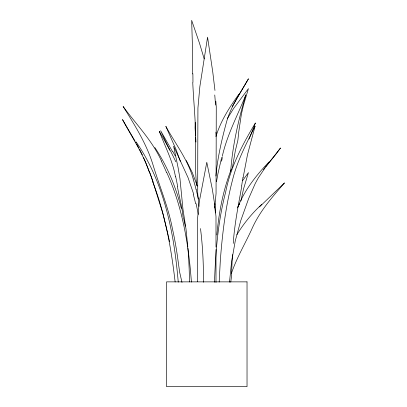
<?xml version="1.0" encoding="UTF-8"?>
<svg xmlns="http://www.w3.org/2000/svg" width="407" height="407" viewBox="0 0 407 407"><rect width="100%" height="100%" fill="white"/><g stroke="black" fill="none" stroke-linecap="round" stroke-linejoin="round"><path stroke-width="0.61" d="M203.475 282.3C203.571 264.352 202.732 246.383 200.498 228.561M192.76 82.601C193.574 101.709 195.731 120.808 195.609 139.983C195.96 155.204 194.683 170.457 196.81 185.592M219.164 282.097L220.273 261.503A276.307 124.501 -90 0 1 222.39 237.663C224.501 218.015 227.64 198.438 232.702 179.324C237.398 160.541 246.484 143.361 255.097 126.17L247.512 154.619L243.147 177.406M195.223 122.354L195.055 127.747L195.569 135.999M214.514 282.234C215.537 251.933 217.954 221.444 225.676 192.028C230.464 167.079 242.47 144.51 255.423 122.95L249.842 137.169M232.417 254.599L231.39 277.279L230.754 282.219M230.667 171.779C232.458 145.594 238.421 119.989 245.823 94.877C237.698 115.247 227.096 134.758 222.278 156.319M229.512 282.204L231.532 262.144L235.266 240.888L240.735 220.706L248.667 198.514L255.24 183.526L258.303 177.91L265.272 167.491L280.525 147.97L275.798 154.385L265.679 166.768M214.718 207.946L216.056 193.534L216.265 106.746L215.832 101.18M233.247 243.396C234.524 224.054 238.39 205.047 241.809 186.035M215.888 176.043C217.516 158.211 221.515 140.664 226.15 123.402C230.331 107.082 240.211 93.234 248.453 78.805L232.188 106.624M216.86 234.941C218.905 212.373 223.148 189.84 231.522 168.712M232.443 167.526L235.277 151.073L237.897 140.156L238.761 131.766L241.422 113.965L243.508 105.092L248.423 88.624L233.659 108.399L227.228 118.819M196.5 183.822L196.779 182.117M240.919 200.972L243.508 189.082L248.423 172.614L242.638 180.606M216.473 181.751L218.004 173.382L221.703 157.377M215.903 136.686C220.589 121.154 229.4 107.367 238.807 94.312M231.425 273.351C236.879 257.27 245.742 242.745 252.62 227.304C260.332 210.546 272.563 196.703 284.513 182.896L259.442 206.934M237.571 207.916C244.312 190.405 256.028 175.468 268.92 162.057M238.181 206.466L239.316 203.765L238.085 206.69M249.048 139.041L249.623 137.683M236.92 234.62C243.773 223.402 252.182 213.171 261.843 204.263M263.538 169.5L264.962 167.679M154.869 147.563C167.252 166.066 175.849 186.91 181.319 208.445M136.116 141.901C164.479 182.957 174.13 233.318 178.246 282.168M134.951 140.908L122.487 119.541C131.603 136.706 142.745 152.895 149.038 171.444M135.572 141.987L136.192 143.06M172.863 151.679L175.244 155.922M136.788 144.17L138.583 147.492M186.274 160.47L192.348 172.726L197.314 186.075M172.614 151.755L160.633 130.723L169.77 150.259M161.477 160.974C152.213 140.476 136.197 124.42 123.118 106.466C134.707 125.03 146.515 143.691 152.986 164.789C159.381 186.03 168.177 206.547 172.359 228.444A356.13 332.6 -90 0 1 177.177 254.385L179.609 272.008L182 282.463M139.484 149.155L142.358 154.965M175.829 161.742L170.833 151.552L159.29 131.334C164.998 146.393 172.716 160.801 175.483 176.842M143.605 157.702L145.564 162.118M166.621 172.242C182.458 206.725 188.67 244.541 191.412 282.117M145.792 162.693L148.285 169.042M148.504 169.627L150.707 175.437M150.931 176.017L153.195 182.728M193.228 178.892C187.897 159.549 175.264 143.686 165.837 126.328L176.104 149.603L180.301 161.253M152.823 182.092C165.166 214.118 171.189 248.031 175.137 281.995M153.368 183.252L162.647 212.759L168.249 235.622M193.666 194.073L188.085 177.727L173.606 146.194L178.052 167.399L179.945 178.515L182.997 209.519L186.009 229.024L187.825 247.049M204.172 58.852L199.537 43.335L191.661 20.35L192.557 50.549L192.689 73.947M198.357 199.018L196.154 189.403M196.113 203.627L198.336 214.484M183.476 217.465L185.271 226.195M177.366 186.253C179.024 196.5 182.112 206.497 183.043 216.88M214.769 204.95L212.312 189.163L206.787 162.307L199.42 201.002L197.578 218.33L197.578 281.736M215.537 212.133L215.995 216.626L215.995 247.059M198.896 206.43L197.71 193.325L197.726 177.157A334.803 4.609 -90 0 1 197.771 153.21L197.929 108.028L199.857 86.599L207.57 37.159L212.785 72.181L214.967 90.456M187.927 248.311L188.034 249.572A326.511 214.901 -90 0 1 189.219 270.701L189.535 281.97M216.153 135.775L215.919 132.138M195.645 137.205L195.955 142.023M215.283 212.215L215.018 203.668M215.995 249.455L215.995 282.534M193.111 178.932A136.477 132.061 69.2 0 1 196.037 189.428M192.872 73.657A129.446 29.426 -85.3 0 1 192.949 82.351M161.32 161.055A176.546 168.396 77.4 0 1 166.458 172.314M214.748 205.911A94.46 4.986 85.3 0 1 215.496 212.973M221.53 161.264A235.78 218.055 -78 0 1 222.069 158.974M222.207 158.404A235.78 218.055 -78 0 1 222.451 157.417M149.303 171.301A214.713 190.466 -74.6 0 1 153.103 181.96M168.381 236.233A435.185 400.208 -79.3 0 1 169.551 241.794M214.759 94.979A171.393 7.204 86.3 0 1 215.557 105.047M193.244 194.271A163.238 114.805 84.2 0 1 195.675 203.79M175.666 176.709A111.111 67.648 -84.3 0 1 177.564 186.141M241.666 185.877A143.356 57.998 86.4 0 1 243.01 177.233M247.029 281.868L166.544 281.868L166.544 386.65L247.029 386.65L247.029 281.868"/></g></svg>
